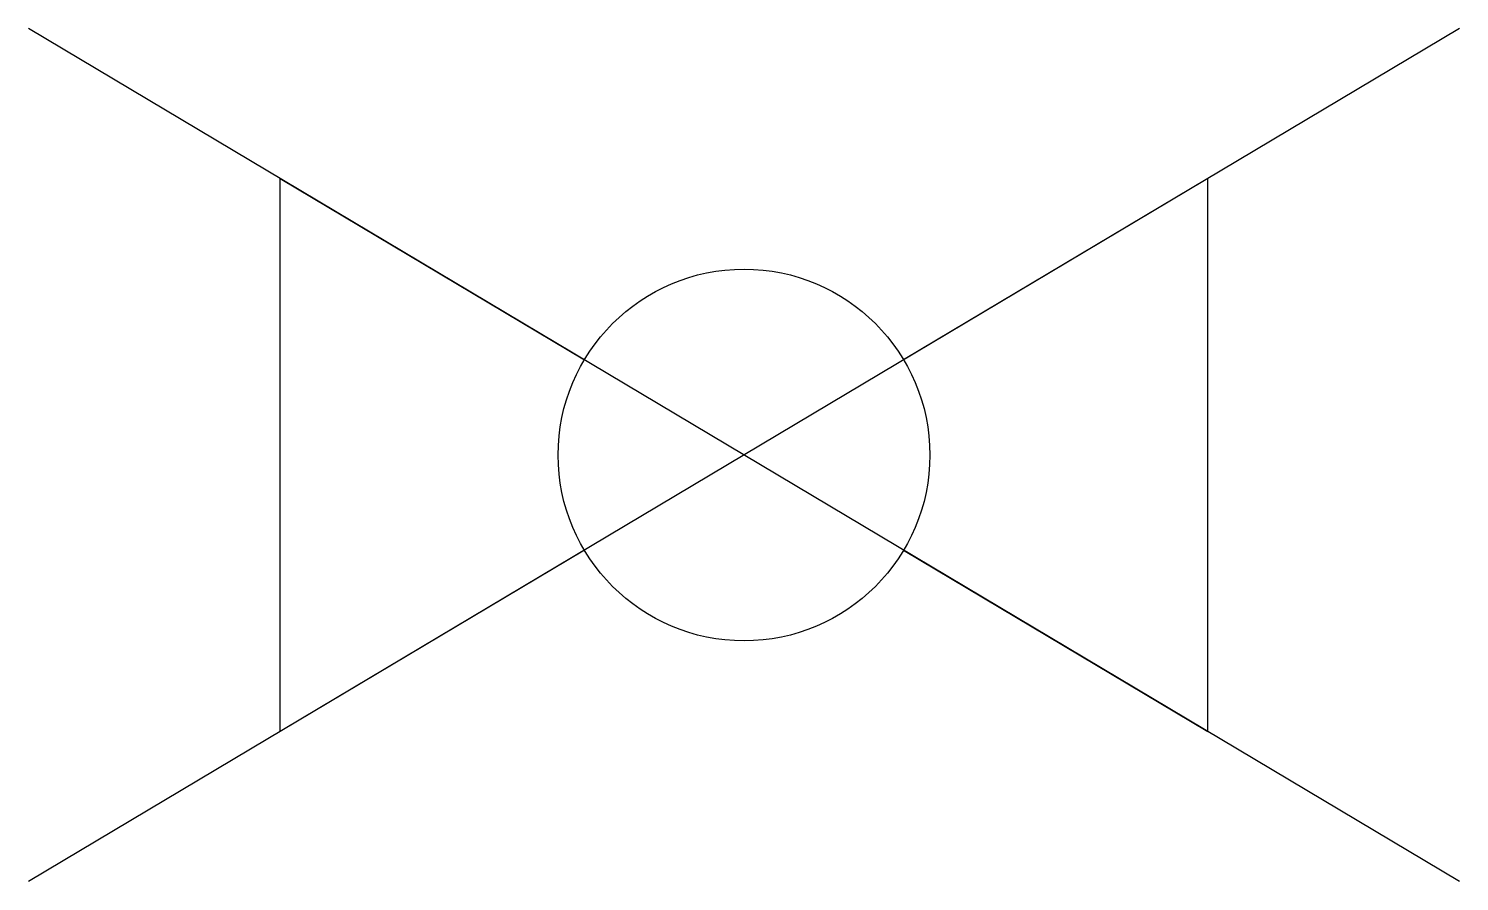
# Model space of a CAD drawing. Header units: metres. Extents: x -3.55 to 3.55, y -2.12 to 2.12.
import ezdxf

# ---------------------------------------------------------------- set-up
doc = ezdxf.new("R2010")
doc.units = ezdxf.units.M
doc.layers.get('0').update_dxf_attribs({"color": 150})

msp = doc.modelspace()

# ---------------------------------------------------------------- linework, layer by layer
for p, q in [((3.5539, 2.1182), (-3.5539, -2.1182)), ((3.5539, -2.1182), (-3.5539, 2.1182)), ((-2.3039, 1.3732), (-0.7932, 0.4728)), ((-2.3039, -1.3732), (-2.3039, 1.3732)), ((2.3039, 1.3732), (0.7932, 0.4728)), ((2.3039, -1.3732), (2.3039, 1.3732)), ((-0.7932, -0.4728), (-2.3039, -1.3732)), ((0.7932, -0.4728), (2.3039, -1.3732))]:
    msp.add_line(p, q)
msp.add_circle((0, 0), 0.9234)

doc.saveas('drawing.dxf')
